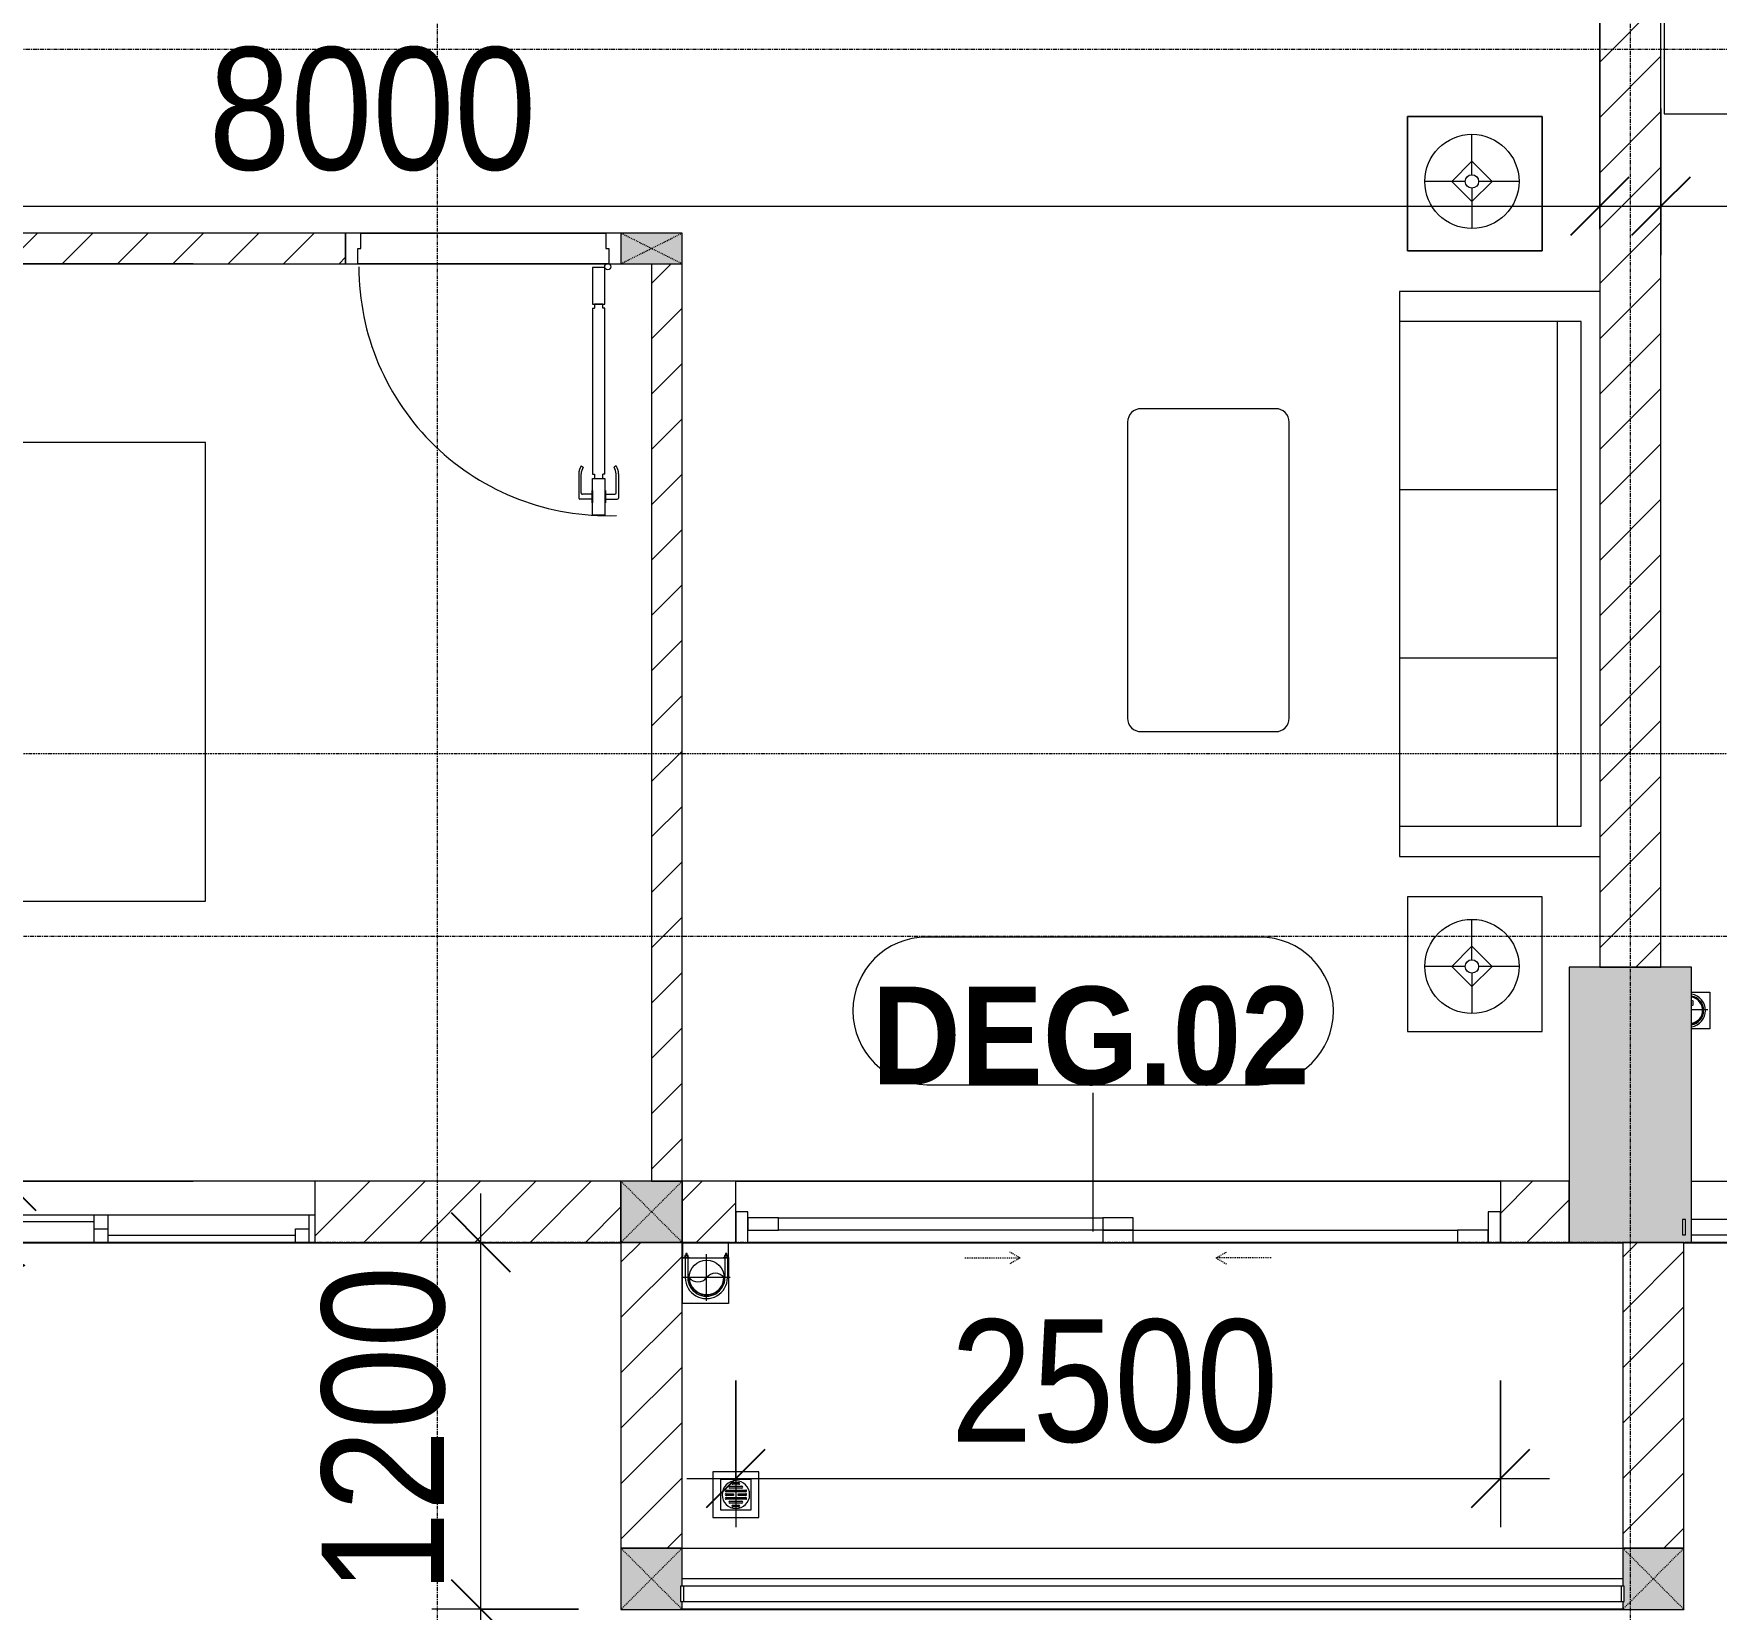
# Model space of a CAD drawing. Header units: millimetres. Extents: x 962 to 239635, y -15958 to 82755.
# Drawn here: x 109283 to 114784, y 23337 to 28489 of the extents above; entities that cross this region are included whole.
import ezdxf

# ---------------------------------------------------------------- set-up
doc = ezdxf.new("R2010")
doc.units = ezdxf.units.MM
for name, pattern in [('Dash', [6, 3, -3]), ('Dash Dot 3_16_', [7.9375, 4.7625, -1.5875, 0, -1.5875]), ('Grid Line', [22.225, 12.7, -3.175, 3.175, -3.175]), ('IMPORT-CENTER _2_', [40.64, 25.4, -5.08, 5.08, -5.08])]:
    doc.linetypes.add(name, pattern=pattern)
for name, color, linetype, lineweight in [('0-1', 7, 'Continuous', 5), ('A-ANNO-DIMS', 211, 'Continuous', 9), ('A-ANNO-DIMS-160', 211, 'Continuous', 9), ('A-DETL-GENF-1', 9, 'Continuous', 9), ('A-DOOR', 31, 'Continuous', 9), ('A-DOOR-1', 254, 'Continuous', 9), ('A-DOOR-2', 9, 'Continuous', 9), ('A-DOOR-FRAM', 31, 'Continuous', 9), ('A-DOOR-HDLN', 31, 'Dash', 9), ('A-DOOR-IDEN', 31, 'Continuous', 9), ('A-FLOR-1', 250, 'Continuous', 9), ('A-FLOR-2', 9, 'Continuous', 9), ('A-FLOR-HRAL', 11, 'Continuous', 9), ('A-FLOR-HRAL-1', 254, 'Continuous', 9), ('A-FLOR-HRAL-2', 9, 'Continuous', 9), ('A-GLAZ', 151, 'Continuous', 9), ('A-WALL', 113, 'Continuous', 9), ('A-WALL-1', 253, 'Continuous', 18), ('A-WALL-2', 9, 'Continuous', 9), ('A-WALL-3', 113, 'Continuous', 18), ('A-WALL-PATT-1', 10, 'Continuous', 9), ('A-WALL-PATT-2', 111, 'Continuous', 9), ('G-ANNO-SYMB-1', 111, 'Dash Dot 3_16_', 18), ('G-IMPT', 8, 'Continuous', 9), ('G-IMPT-1', 254, 'Continuous', 9), ('G-IMPT-2', 8, 'IMPORT-CENTER _2_', 9), ('I-FURN', 30, 'Continuous', 9), ('I-FURN-1', 254, 'Continuous', 9), ('M-EQPM', 50, 'Continuous', 9), ('S-COLS', 52, 'Continuous', 9), ('S-COLS-1', 52, 'Continuous', 5), ('S-COLS-2', 7, 'Continuous', 18), ('S-COLS-3', 254, 'Continuous', 9), ('S-COLS-4', 253, 'Continuous', 18), ('S-COLS-5', 52, 'Dash', 9), ('S-COLS-6', 52, 'Continuous', 18), ('S-COLS-HDLN', 52, 'Dash', 9), ('S-COLS-HDLN-1', 9, 'Dash', 9), ('S-GRID-1', 1, 'Grid Line', 9)]:
    doc.layers.add(name, color=color, linetype=linetype, lineweight=lineweight)
doc.styles.add('Arial_B_6', font='arialbd_0.ttf', dxfattribs={"width": 0.9, "height": 320})
doc.styles.add('UTM Avo', font='UTM Avo.ttf', dxfattribs={"width": 0.9, "height": 400})
doc.dimstyles.new('1_Dim_chi_tiet_2_5', dxfattribs={"dimscale": 304.8, "dimtxt": 399.720379, "dimasz": 0.629921, "dimexe": 0.524934, "dimexo": 0.0625, "dimgap": 0.052493, "dimtad": 1, "dimdec": 0, "dimrnd": 5, "dimzin": 0, "dimdsep": 46, "dimtxsty": 'UTM Avo', "dimblk1": 'OBLIQUE', "dimblk2": 'OBLIQUE', "dimsah": 1, "dimcen": 0.09, "dimdle": 0.524934, "dimazin": 0, "dimtfac": 1, "dimtdec": 4, "dimtix": 1, "dimtmove": 0, "dimatfit": 3, "dimfxl": 1.049869, "dimfxlon": 1, "dimtvp": 1, "dimtolj": 1, "dimtzin": 0, "dimarcsym": 2})
doc.dimstyles.new('1_Dim_chi_tiet_2_5_1', dxfattribs={"dimscale": 304.8, "dimtxt": 399.720379, "dimasz": 0.629921, "dimexe": 0.524934, "dimexo": 0.0625, "dimgap": 0.052493, "dimtad": 1, "dimdec": 0, "dimrnd": 5, "dimzin": 0, "dimdsep": 46, "dimtxsty": 'UTM Avo', "dimblk1": 'OBLIQUE', "dimblk2": 'OBLIQUE', "dimsah": 1, "dimcen": 0.09, "dimdle": 0.524934, "dimazin": 0, "dimtfac": 1, "dimtdec": 4, "dimtix": 1, "dimtmove": 0, "dimatfit": 3, "dimfxl": 1.049869, "dimfxlon": 1, "dimtvp": 1, "dimtolj": 1, "dimtzin": 0, "dimarcsym": 2})
pattern_1 = [(45, (0, 0), (-90.50967, 90.50967), [])]
pattern_2 = [(45, (61750.9, 0), (-90.50967, 90.50967), [])]

# ---------------------------------------------------------------- blocks, each defined once
blk = doc.blocks.new('NCV_TKTC_KET CAU_rvt-1-TKCS_MB TẦNG 2')
at = {"layer": 'S-COLS-1'}
h = blk.add_hatch(color=256, dxfattribs=at)
h.paths.add_polyline_path([(52932.6, 24536.9), (52952.6, 24536.9), (52952.6, 25436.9), (52552.6, 25436.9), (52552.6, 24536.9), (52922.6, 24536.9)])
h.paths.add_polyline_path([(52932.6, 24561.9), (52922.6, 24561.9), (52922.6, 24611.9), (52932.6, 24611.9)])
at = {"layer": 'A-FLOR-1'}
for p, q in [((45853.6, 24535.3), (49452.6, 24535.3)), ((49652.6, 24535.3), (52727.6, 24535.3)), ((52927.6, 24535.3), (54052.6, 24535.3)), ((49652.6, 23336.9), (52727.6, 23336.9))]:
    blk.add_line(p, q, dxfattribs=at)
at = {"layer": 'S-COLS-2'}
for p, q in [((52952.6, 25436.9), (52552.6, 25436.9)), ((52552.6, 25436.9), (52552.6, 24536.9)), ((52952.6, 24536.9), (52952.6, 25436.9)), ((52552.6, 24536.9), (52952.6, 24536.9))]:
    blk.add_line(p, q, dxfattribs=at)
blk = doc.blocks.new('MAY GIAT - MAY GIAT_dwg-348053-TKCS_MB TẦNG 2')
at = {"layer": 'G-IMPT-1', "flags": 128}
blk.add_lwpolyline([(5, 596.6), (5, 2.3), (605, 2.3), (605, 596.6)], close=True, dxfattribs=at)
blk = doc.blocks.new('MAY GIAT - MAY GIAT-348233-TKCS_MB TẦNG 2')
at = {"layer": 'I-FURN-1'}
for p, q in [((5, 596.6), (5, 2.3)), ((605, 596.6), (5, 596.6)), ((605, 2.3), (605, 596.6)), ((5, 2.3), (605, 2.3))]:
    blk.add_line(p, q, dxfattribs=at)
blk.add_blockref('MAY GIAT - MAY GIAT_dwg-348053-TKCS_MB TẦNG 2', (0, 0))
blk = doc.blocks.new('Railing - 50 x 10mm-901205-TKCS_MB TẦNG 2')
at = {"layer": 'A-FLOR-HRAL-2'}
for p, q in [((25, 5), (-25, 5)), ((-25, 5), (-25, -5)), ((25, -5), (25, 5)), ((-25, -5), (25, -5))]:
    blk.add_line(p, q, dxfattribs=at)
blk = doc.blocks.new('Railing - Railing-883263-TKCS_MB TẦNG 2')
at = {"layer": 'A-FLOR-HRAL-2'}
for p, q in [((31139.1, 15351.2), (30044.1, 15351.2)), ((30044.1, 15301.2), (31139.1, 15301.2))]:
    blk.add_line(p, q, dxfattribs=at)
at = {"rotation": 90.00000000000001}
for p in [(30019.1, 15326.2), (31144.1, 15326.2)]:
    blk.add_blockref('Railing - 50 x 10mm-901205-TKCS_MB TẦNG 2', p, dxfattribs=at)
blk = doc.blocks.new('DOOR_CW_01 CANH MO-PANEL KINH - DIW_01-900x2200-CỬA GỖ VÂN LAMINATE-V77-TKCS_MB TẦNG 2')
at = {"layer": 'A-DETL-GENF-1'}
for p, q in [((-399, 831.8), (-397, 831.8)), ((-399, 792.2), (-399, 831.8)), ((-397, 872), (-357, 872)), ((-397, 752), (-397, 872)), ((-397, 792.2), (-397, 831.8)), ((-357, 872), (-357, 752)), ((-357, 792.2), (-357, 831.8)), ((-355, 831.8), (-357, 831.8)), ((-355, 792.2), (-355, 831.8)), ((-442, 737), (-442, 816.5)), ((-399, 820.5), (-438, 820.5)), ((-434, 799.5), (-434, 737)), ((-399, 803.5), (-430, 803.5)), ((-397, 792.2), (-399, 792.2)), ((-357, 792.2), (-355, 792.2)), ((-355, 820.5), (-316, 820.5)), ((-355, 803.5), (-324, 803.5)), ((-320, 799.5), (-320, 737)), ((-312, 737), (-312, 816.5)), ((-433.9, 711.2), (-427.3, 715.8)), ((-357, 752), (-397, 752)), ((-397, 738), (-391, 738)), ((-397, 738), (-397, 196)), ((-363, 752), (-391, 752)), ((-391, 752), (-391, 738)), ((-363, 738), (-363, 752)), ((-357, 738), (-363, 738)), ((-357, 196), (-357, 738)), ((-320.1, 711.2), (-326.7, 715.8)), ((-397, 196), (-391, 196)), ((-357, 182), (-397, 182)), ((-397, 182), (-397, 62)), ((-391, 196), (-391, 182)), ((-391, 182), (-363, 182)), ((-357, 196), (-363, 196)), ((-363, 182), (-363, 196)), ((-357, 62), (-357, 182)), ((-397, 62), (-357, 62))]:
    blk.add_line(p, q, dxfattribs=at)
blk.add_circle((-407, 60), 10, dxfattribs=at)
for centre, radius, start, end in [((-407, 60), 814, 360, 92), ((-438, 816.5), 4, 90, 180), ((-430, 799.5), 4, 90, 180), ((-324, 799.5), 4, 360, 90), ((-316, 816.5), 4, 0, 90), ((-397, 737), 45, 180, 215), ((-397, 737), 37, 180, 215), ((-357, 737), 37, 325, 0), ((-357, 737), 45, 325, 0)]:
    blk.add_arc(centre, radius, start, end, dxfattribs=at)
at = {"layer": 'A-DOOR-2'}
for p, q in [((-410, 50), (-450, 50)), ((-410, 0), (-410, 50)), ((-400, 0), (-410, 0)), ((-407, 50), (-382, 50)), ((-400, -50), (-400, 0)), ((410, 0), (400, 0)), ((400, 0), (400, -50)), ((450, 50), (410, 50)), ((410, 50), (410, 0)), ((450, -50), (450, 50)), ((-450, -50), (-400, -50)), ((400, -50), (450, -50))]:
    blk.add_line(p, q, dxfattribs=at)
blk = doc.blocks.new('BAN LV A - BAN LV A_dwg_ban hoc2-348006-TKCS_MB TẦNG 2')
at = {"layer": 'I-FURN'}
for p, q in [((-194.4, 388.8), (-194.4, 113.4)), ((145.8, 437.4), (-145.8, 437.4)), ((194.4, 113.4), (194.4, 388.8)), ((-243, 354.4), (-243, 162)), ((194.4, 351.4), (194.4, 150.8)), ((243.7, 162), (243.7, 354.4)), ((-120.5, 64.8), (120.5, 64.8))]:
    blk.add_line(p, q, dxfattribs=at)
at = {"layer": 'I-FURN', "flags": 128}
blk.add_lwpolyline([(-737.8, 610.5), (-737.8, 1330.5), (-154.9, 1330.5), (762.2, 1330.5), (762.2, 610.5)], close=True, dxfattribs=at)
at = {"layer": 'I-FURN'}
for centre, radius, start, end in [((-145.8, 388.8), 48.6, 90, 180), ((145.8, 388.8), 48.6, 360, 90), ((-218.7, 347.3), 25.3, 343.7398, 163.7398), ((219.4, 347.3), 25.3, 16.2602, 170.7054), ((-218.7, 154.9), 25.3, 163.7398, 16.2602), ((-145.8, 113.4), 48.6, 180, 207.5844), ((145.8, 113.4), 48.6, 332.4156, 0), ((219.4, 154.9), 25.3, 189.2946, 16.2602), ((-180.2, 75.4), 17.8, 57.9726, 216.6901), ((0, 324), 324, 233.1301, 306.8699), ((0, 359.3), 318.2, 237.5758, 302.4242), ((180.2, 75.4), 17.8, 323.3099, 122.0274)]:
    blk.add_arc(centre, radius, start, end, dxfattribs=at)
blk = doc.blocks.new('BAN LV A - BAN LV A_dwg-348005-TKCS_MB TẦNG 2')
at = {"extrusion": (0, 0, -1), "zscale": -1, "rotation": 180}
blk.add_blockref('BAN LV A - BAN LV A_dwg_ban hoc2-348006-TKCS_MB TẦNG 2', (-729, 1383.7), dxfattribs=at)
blk = doc.blocks.new('BAN LV A - BAN LV A-348231-TKCS_MB TẦNG 2')
at = {"layer": 'I-FURN-1'}
for p, q in [((534.6, 1270.3), (534.6, 1235.9)), ((923.4, 1232.9), (923.4, 1270.3)), ((486, 1221.7), (486, 1029.3)), ((972.7, 1029.3), (972.7, 1221.7)), ((534.6, 1029.3), (534.6, 994.9)), ((923.4, 994.9), (923.4, 1032.3)), ((583.2, 946.3), (874.8, 946.3)), ((1491.2, 773.2), (-8.8, 773.2)), ((-8.8, 773.2), (-8.8, 53.2)), ((1491.2, 53.2), (1491.2, 773.2)), ((-8.8, 53.2), (1491.2, 53.2))]:
    blk.add_line(p, q, dxfattribs=at)
for centre, radius, start, end in [((729, 1059.7), 324, 53.1301, 126.8699), ((548.9, 1308.3), 17.8, 143.3099, 240.596), ((583.2, 1270.3), 48.6, 152.4156, 180), ((909.2, 1308.3), 17.8, 299.404, 36.6901), ((874.8, 1270.3), 48.6, 360, 27.5844), ((510.3, 1228.8), 25.3, 16.2602, 196.2602), ((948.4, 1228.8), 25.3, 343.7398, 170.7054), ((510.3, 1036.4), 25.3, 196.2602, 343.7398), ((583.2, 994.9), 48.6, 180, 270), ((874.8, 994.9), 48.6, 270, 360), ((948.4, 1036.4), 25.3, 189.2946, 343.7398)]:
    blk.add_arc(centre, radius, start, end, dxfattribs=at)
blk.add_blockref('BAN LV A - BAN LV A_dwg-348005-TKCS_MB TẦNG 2', (0, 0))
blk = doc.blocks.new('LOBBY_SOFA_1 - LOBBY_SOFA_1-V11-TKCS_MB TẦNG 2')
at = {"layer": 'I-FURN'}
for p, q in [((-2556, -4.9), (-2556, -660)), ((-708, -660), (-708, -4.9)), ((-2457, -66), (-2457, -660)), ((-807, -66), (-2457, -66)), ((-807, -660), (-807, -66)), ((-807, -143), (-2457, -143)), ((-1907, -143), (-1907, -660)), ((-1357, -143), (-1357, -660)), ((-3128.2, -193.5), (-2688.2, -193.5)), ((-3128.2, -633.5), (-3128.2, -193.5)), ((-2688.2, -193.5), (-2688.2, -633.5)), ((-575.9, -193.5), (-575.9, -633.5)), ((-135.9, -193.5), (-575.9, -193.5)), ((-135.9, -633.5), (-135.9, -193.5)), ((-2915.4, -269), (-2915.4, -401)), ((-348.6, -269), (-348.6, -401)), ((-2915.4, -357), (-2981.4, -423)), ((-2849.4, -423), (-2915.4, -357)), ((-414.6, -423), (-348.6, -357)), ((-348.6, -357), (-282.6, -423)), ((-2937.4, -423), (-3069.4, -423)), ((-2981.4, -423), (-2915.4, -489)), ((-2915.4, -489), (-2849.4, -423)), ((-2893.4, -423), (-2761.4, -423)), ((-370.6, -423), (-502.6, -423)), ((-348.6, -489), (-414.6, -423)), ((-282.6, -423), (-348.6, -489)), ((-326.6, -423), (-194.6, -423)), ((-2915.4, -445), (-2915.4, -577)), ((-348.6, -445), (-348.6, -577)), ((-2688.2, -633.5), (-3128.2, -633.5)), ((-2556, -660), (-708, -660)), ((-575.9, -633.5), (-135.9, -633.5)), ((-1160.3, -1020.5), (-2128.3, -1020.5)), ((-2172.3, -1064.5), (-2172.3, -1504.5)), ((-1116.3, -1504.5), (-1116.3, -1064.5)), ((-2128.3, -1548.5), (-1160.3, -1548.5))]:
    blk.add_line(p, q, dxfattribs=at)
for centre, radius in [((-2915.4, -423), 154), ((-348.6, -423), 154), ((-2915.4, -423), 22), ((-348.6, -423), 22)]:
    blk.add_circle(centre, radius, dxfattribs=at)
for centre, start, end in [((-2128.3, -1064.5), 90, 180), ((-1160.3, -1064.5), 0, 90), ((-2128.3, -1504.5), 180, 270), ((-1160.3, -1504.5), 270, 0)]:
    blk.add_arc(centre, 44, start, end, dxfattribs=at)
at = {"layer": 'I-FURN-1'}
for p, q in [((-2556, -4.9), (-2556, -660)), ((-708, -660), (-708, -4.9)), ((-2688.2, -193.5), (-3128.2, -193.5)), ((-3128.2, -193.5), (-3128.2, -633.5)), ((-2688.2, -633.5), (-2688.2, -193.5)), ((-135.9, -193.5), (-575.9, -193.5)), ((-575.9, -193.5), (-575.9, -633.5)), ((-135.9, -633.5), (-135.9, -193.5)), ((-3128.2, -633.5), (-2688.2, -633.5)), ((-2556, -660), (-708, -660)), ((-575.9, -633.5), (-135.9, -633.5)), ((-1160.3, -1020.5), (-2128.3, -1020.5)), ((-2172.3, -1064.5), (-2172.3, -1504.5)), ((-1116.3, -1504.5), (-1116.3, -1064.5)), ((-2128.3, -1548.5), (-1160.3, -1548.5))]:
    blk.add_line(p, q, dxfattribs=at)
for centre, start, end in [((-2128.3, -1064.5), 90, 180), ((-1160.3, -1064.5), 0, 90), ((-2128.3, -1504.5), 180, 270), ((-1160.3, -1504.5), 270, 0)]:
    blk.add_arc(centre, 44, start, end, dxfattribs=at)
blk = doc.blocks.new('G1_SOF - BO TRU - 100x200-745959-TKCS_MB TẦNG 2')
at = {"layer": 'S-COLS'}
blk.add_hatch(color=256, dxfattribs=at).paths.add_polyline_path([(-50, 100), (-50, -100), (50, -100), (50, 100)])
at = {"layer": 'S-COLS-4'}
for p, q in [((50, 100), (-50, 100)), ((-50, 100), (-50, -100)), ((50, -100), (50, 100)), ((-50, -100), (50, -100))]:
    blk.add_line(p, q, dxfattribs=at)
at = {"layer": 'S-COLS-HDLN-1'}
for p, q in [((50, 100), (-50, -100)), ((-50, 100), (50, -100))]:
    blk.add_line(p, q, dxfattribs=at)
blk = doc.blocks.new('NCV_TKTC_TANG 2_rvt-1-TKCS_MB TẦNG 2')
at = {"layer": 'A-WALL-PATT-1'}
h = blk.add_hatch(dxfattribs=at)
h.set_pattern_fill('FP_1', color=256, style=0, pattern_type=2)
h.set_pattern_definition(pattern_1)
h.paths.add_polyline_path([(48552.6, 27736.9), (48552.6, 27836.9), (46052.6, 27836.9), (46052.6, 27736.9), (48053.9, 27736.9)])
h = blk.add_hatch(dxfattribs=at)
h.set_pattern_fill('FP_1', color=256, style=0, pattern_type=2)
h.set_pattern_definition(pattern_1)
h.paths.add_polyline_path([(49552.6, 24736.9), (49652.6, 24736.9), (49652.6, 27736.9), (49552.6, 27736.9), (49552.6, 25733.6)])
at = {"layer": 'A-FLOR-2'}
for p, q in [((52652.6, 27850), (52652.6, 29036.9)), ((48602.6, 27836.9), (49402.6, 27836.9)), ((49402.6, 27836.9), (48602.6, 27836.9)), ((48053.9, 27736.9), (46552.6, 27736.9)), ((49412.6, 27736.9), (48592.6, 27736.9)), ((48592.6, 27736.9), (49412.6, 27736.9)), ((47052.6, 24736.9), (48053.9, 24736.9)), ((49827.6, 24736.9), (52327.6, 24736.9)), ((52327.6, 24736.9), (49827.6, 24736.9)), ((49867.6, 24536.9), (51027.6, 24536.9)), ((49652.6, 23536.9), (52727.6, 23536.9))]:
    blk.add_line(p, q, dxfattribs=at)
at = {"layer": 'A-WALL-1'}
for p, q in [((48552.6, 27836.9), (46352.6, 27836.9)), ((48552.6, 27736.9), (48552.6, 27836.9)), ((46052.6, 27736.9), (48552.6, 27736.9)), ((49552.6, 27736.9), (49552.6, 24736.9)), ((49652.6, 24736.9), (49652.6, 27736.9)), ((49552.6, 24736.9), (49652.6, 24736.9))]:
    blk.add_line(p, q, dxfattribs=at)
at = {"layer": 'A-WALL-2'}
for p, q in [((52952.6, 24736.9), (54052.5, 24736.9)), ((54052.5, 24536.9), (52952.6, 24536.9))]:
    blk.add_line(p, q, dxfattribs=at)
at = {"layer": 'A-DOOR-1', "rotation": 180}
blk.add_blockref('DOOR_CW_01 CANH MO-PANEL KINH - DIW_01-900x2200-CỬA GỖ VÂN LAMINATE-V77-TKCS_MB TẦNG 2', (49002.6, 27786.9), dxfattribs=at)
at = {"layer": 'A-FLOR-HRAL-1'}
blk.add_blockref('Railing - Railing-883263-TKCS_MB TẦNG 2', (22908.5, 9260.7), dxfattribs=at)
at = {"layer": 'I-FURN-1'}
for name, p, rotation in [('MAY GIAT - MAY GIAT-348233-TKCS_MB TẦNG 2', (53459.2, 28222), 90), ('LOBBY_SOFA_1 - LOBBY_SOFA_1-V11-TKCS_MB TẦNG 2', (52657.5, 25090.4), 269.9999999999999), ('BAN LV A - BAN LV A-348231-TKCS_MB TẦNG 2', (48147.4, 25661.2), 89.99999999999918)]:
    blk.add_blockref(name, p, dxfattribs=dict(at, rotation=rotation))
at = {"layer": 'S-COLS-3', "rotation": 89.99999999999889}
blk.add_blockref('G1_SOF - BO TRU - 100x200-745959-TKCS_MB TẦNG 2', (49552.6, 27786.9), dxfattribs=at)
blk = doc.blocks.new('1_FAMILY RVT - W01-WxH 1400x1400xmm-389822-TKCS_MB TẦNG 2')
at = {"layer": 'A-GLAZ'}
for p, q in [((248.4, 172.39), (299.2, 197.79)), ((248.4, 172.39), (299.2, 146.99)), ((248.4, 172.39), (451.6, 172.39)), ((-700, 96.19), (-700, -103.81)), ((700, 96.19), (-700, 96.19)), ((-700, 96.19), (-636.5, 96.19)), ((-680.95, 96.19), (-680.95, 7.29)), ((-636.5, 96.19), (-22.225, 96.19)), ((-636.5, 96.19), (-636.5, 51.74)), ((-636.5, 73.965), (-22.225, 73.965)), ((-22.225, 7.29), (-22.225, 96.19)), ((-22.225, 96.19), (22.225, 96.19)), ((22.225, 96.19), (680.95, 96.19)), ((22.225, 96.19), (22.225, 7.29)), ((680.95, 96.19), (700, 96.19)), ((680.95, 96.19), (680.95, 7.29)), ((700, -103.81), (700, 96.19)), ((-700, 7.29), (-680.95, 7.29)), ((-636.5, 51.74), (-680.95, 51.74)), ((-680.95, 7.29), (-22.225, 7.29)), ((22.225, 51.74), (-22.225, 51.74)), ((-22.225, 7.29), (22.225, 7.29)), ((22.225, 29.515), (636.5, 29.515)), ((22.225, 7.29), (636.5, 7.29)), ((636.5, 51.74), (636.5, 7.29)), ((680.95, 51.74), (636.5, 51.74)), ((636.5, 7.29), (700, 7.29)), ((-700, -103.81), (700, -103.81))]:
    blk.add_line(p, q, dxfattribs=at)
blk = doc.blocks.new('DEG_02-DEG_03 - DEG_02-2500x2400mm-CỬA ĐI 02 CÁNH TRƯỢT-625766-TKCS_MB TẦNG 2')
at = {"layer": 'A-DOOR'}
for p, q in [((-1110, 100), (-1210, 100)), ((-1210, 100), (-1210, 60)), ((-1210, 60), (-1110, 60)), ((-1110, 60), (-1110, 100)), ((-1110, 100), (-50, 100)), ((-50, 60), (-1110, 60)), ((50, 100), (-50, 100)), ((-50, 100), (-50, 60)), ((50, 60), (-50, 60)), ((-50, 60), (-50, 20)), ((-50, 60), (50, 60)), ((50, 60), (50, 100)), ((50, 20), (50, 60)), ((50, 60), (1110, 60)), ((1210, 60), (1110, 60)), ((1110, 60), (1110, 20)), ((1210, 20), (1210, 60)), ((-50, 20), (50, 20)), ((1110, 20), (50, 20)), ((1110, 20), (1210, 20))]:
    blk.add_line(p, q, dxfattribs=at)
at = {"layer": 'A-DOOR-FRAM'}
for p, q in [((-1210, 100), (-1250, 100)), ((-1250, 100), (-1250, 0)), ((-1210, 0), (-1210, 100)), ((1250, 100), (1210, 100)), ((1210, 100), (1210, 0)), ((1250, 0), (1250, 100)), ((-1250, 0), (-1210, 0)), ((1210, 0), (1250, 0))]:
    blk.add_line(p, q, dxfattribs=at)
at = {"layer": 'A-DOOR-HDLN'}
for p, q in [((-320.4, 151.1), (-355, 171.1)), ((320.4, 151.1), (355, 171.1)), ((-500.4, 151.1), (-320.4, 151.1)), ((-320.4, 151.1), (-355, 131.1)), ((320.4, 151.1), (355, 131.1)), ((500.4, 151.1), (320.4, 151.1))]:
    blk.add_line(p, q, dxfattribs=at)
blk = doc.blocks.new('Railing - 50 x 10mm-1251311-TKCS_MB TẦNG 2')
at = {"layer": 'A-FLOR-HRAL'}
for p, q in [((25, 5), (-25, 5)), ((-25, 5), (-25, -5)), ((25, -5), (25, 5)), ((-25, -5), (25, -5))]:
    blk.add_line(p, q, dxfattribs=at)
blk = doc.blocks.new('Railing - Railing-1246510-TKCS_MB TẦNG 2')
at = {"layer": 'A-FLOR-HRAL'}
for p, q in [((52722.6, 23412.4), (49657.6, 23412.4)), ((49657.6, 23362.4), (52722.6, 23362.4))]:
    blk.add_line(p, q, dxfattribs=at)
at = {"rotation": 90}
for p in [(49652.6, 23387.4), (52727.6, 23387.4)]:
    blk.add_blockref('Railing - 50 x 10mm-1251311-TKCS_MB TẦNG 2', p, dxfattribs=at)
blk = doc.blocks.new('TKTC_XREF_251221_MB TANG 2-7 - TKTC_XREF_260130_MB TANG 2-5_dwg_$cc-V171-TKCS_MB TẦNG 2')
at = {"layer": 'G-IMPT-2'}
blk.add_line((-0.673, 0), (-0.08, 0), dxfattribs=at)
at = {"layer": 'M-EQPM'}
for centre, radius, start, end in [((0, 0), 0.5, 100.78258, 258.54876), ((0, 0), 0.5, 101.96065, 257.49238), ((0.188, 0.25), 0.313, 160.19805, 199.38513)]:
    blk.add_arc(centre, radius, start, end, dxfattribs=at)
blk = doc.blocks.new('TKTC_XREF_251221_MB TANG 2-7 - TKTC_XREF_260130_MB TANG 2-5_dwg_CUM U_DN100-V172-TKCS_MB TẦNG 2')
at = {"layer": 'G-IMPT'}
blk.add_hatch(color=256, dxfattribs=at).paths.add_polyline_path([(11, -59.5), (15.8, -58.9), (30.5, -52.8), (43.1, -43.1), (52.8, -30.5), (58.9, -15.8), (61, 0), (58.9, 15.8), (52.8, 30.5), (43.1, 43.1), (30.5, 52.8), (11.2, 58.4), (11.2, 55.5), (14.8, 55.1), (28.5, 49.4), (40.3, 40.3), (49.4, 28.5), (55.1, 14.8), (57, 0), (55.1, -14.8), (49.4, -28.5), (40.3, -40.3), (28.5, -49.4), (11, -58.3)])
for radius, start, end in [(69, 279.77479, 80.08478), (61, 281.50002, 78.35761), (57, 282.31245, 77.54599)]:
    blk.add_arc((0, 0), radius, start, end, dxfattribs=at)
blk = doc.blocks.new('TKTC_XREF_251221_MB TANG 2-7 - TKTC_XREF_260130_MB TANG 2-5_dwg_$cc-4746808-TKCS_MB TẦNG 2')
at = {"layer": 'G-IMPT-2'}
for p, q in [((0, -0.673), (0, 0.673)), ((-0.673, 0), (0.673, 0))]:
    blk.add_line(p, q, dxfattribs=at)
at = {"layer": 'M-EQPM'}
blk.add_circle((0, 0), 0.5, dxfattribs=at)
for centre, radius, start, end in [((0, 0), 0.5, 90, 270), ((0.188, 0.25), 0.313, 126.8699, 233.1301), ((-0.188, -0.25), 0.313, 306.8699, 53.1301)]:
    blk.add_arc(centre, radius, start, end, dxfattribs=at)
blk = doc.blocks.new('TKTC_XREF_251221_MB TANG 2-7 - TKTC_XREF_260130_MB TANG 2-5_dwg_CUM U_DN100-4746796-TKCS_MB TẦNG 2')
at = {"layer": 'G-IMPT'}
blk.add_hatch(color=256, dxfattribs=at).paths.add_polyline_path([(0, 61), (0, 57), (14.8, 55.1), (28.5, 49.4), (40.3, 40.3), (49.4, 28.5), (55.1, 14.8), (57, 0), (55.1, -14.8), (49.4, -28.5), (40.3, -40.3), (28.5, -49.4), (14.8, -55.1), (0, -57), (0, -61), (15.8, -58.9), (30.5, -52.8), (43.1, -43.1), (52.8, -30.5), (58.9, -15.8), (61, 0), (58.9, 15.8), (52.8, 30.5), (43.1, 43.1), (30.5, 52.8), (15.8, 58.9)])
for p, q in [((-79.1, 66.6), (-79.1, 63.4)), ((-76.6, 66.6), (-76.6, 63.4)), ((-74.6, 66.6), (-74.6, 63.4)), ((-72.7, 69.3), (-72.7, 60.7)), ((-66.9, 67.9), (-71.7, 67.9)), ((-66.9, 62.1), (-71.7, 62.1)), ((-65, 69), (0, 69)), ((-79.1, -63.4), (-79.1, -66.6)), ((-76.6, -63.4), (-76.6, -66.6)), ((-74.6, -63.4), (-74.6, -66.6)), ((-72.7, -60.7), (-72.7, -69.3)), ((-66.9, -62.1), (-71.7, -62.1)), ((-66.9, -67.9), (-71.7, -67.9)), ((-65, -69), (0, -69))]:
    blk.add_line(p, q, dxfattribs=at)
at = {"layer": 'G-IMPT', "flags": 128}
for points in [[(-72.7, 67.6), (-78.1, 67.6), (-78.1, 62.4), (-72.7, 62.4)], [(-71.7, 59.2), (-66.9, 59.2), (-66.9, 70.8), (-71.7, 70.8)], [(-66.9, 70.8), (-66.9, 72.7), (-65, 72.7), (-65, 57.3), (-66.9, 57.3), (-66.9, 59.2)], [(-65, 61), (0, 61), (0, 57)], [(-72.7, -62.4), (-78.1, -62.4), (-78.1, -67.6), (-72.7, -67.6)], [(-71.7, -70.8), (-66.9, -70.8), (-66.9, -59.2), (-71.7, -59.2)], [(-66.9, -59.2), (-66.9, -57.3), (-65, -57.3), (-65, -72.7), (-66.9, -72.7), (-66.9, -70.8)], [(-65, -61), (0, -61), (0, -57)]]:
    blk.add_lwpolyline(points, dxfattribs=at)
at = {"layer": 'G-IMPT'}
for centre, radius, start, end in [((-78.1, 66.6), 0.96, 90, 180), ((-78.1, 63.4), 0.96, 180, 270), ((-71.1, 69.3), 1.56, 112.6199, 247.3801), ((-67.9, 65), 4.8, 143.1301, 216.8699), ((-71.1, 60.7), 1.56, 112.6199, 247.3801), ((0, 0), 69, 270, 90), ((0, 0), 61, 270, 90), ((0, 0), 57, 270, 90), ((-78.1, -63.4), 0.96, 90, 180), ((-78.1, -66.6), 0.96, 180, 270), ((-71.1, -60.7), 1.56, 112.6199, 247.3801), ((-67.9, -65), 4.8, 143.1301, 216.8699), ((-71.1, -69.3), 1.56, 112.6199, 247.3801)]:
    blk.add_arc(centre, radius, start, end, dxfattribs=at)
blk = doc.blocks.new('TKTC_XREF_251221_MB TANG 2-7 - TKTC_XREF_260130_MB TANG 2-5_dwg_THU NUOC - THU NUOC-444531-TKCS_MB TẦNG 1-4746804-TKCS_MB TẦNG 2')
at = {"layer": 'G-IMPT'}
for p, q in [((-23.3, 10.8), (40.9, 10.8)), ((40.9, 4.8), (-23.3, 4.8)), ((-11, 23.3), (28.5, 23.3)), ((28.5, 17.3), (-11, 17.3)), ((-1.1, 35.6), (18.5, 35.6)), ((18.5, 29.6), (-1.1, 29.6)), ((-23.3, -13.6), (40.9, -13.6)), ((40.9, -19.6), (-23.3, -19.6)), ((-11, -26.1), (28.5, -26.1)), ((28.5, -32.1), (-11, -32.1)), ((-1.1, -38.5), (18.5, -38.5)), ((18.5, -44.5), (-1.1, -44.5))]:
    blk.add_line(p, q, dxfattribs=at)
at = {"layer": 'G-IMPT', "flags": 128}
for points in [[(83.7, -79.4), (83.7, 70.6), (-66.3, 70.6), (-66.3, -79.4)], [(58.7, -54.4), (58.7, 45.6), (-41.3, 45.6), (-41.3, -54.4)]]:
    blk.add_lwpolyline(points, close=True, dxfattribs=at)
for points in [[(-23.3, -1.2), (0.7, -1.2), (0.7, -7.2), (-23.3, -7.2)], [(40.9, -7.2), (16.7, -7.2), (16.7, -1.2), (40.9, -1.2)]]:
    blk.add_lwpolyline(points, dxfattribs=at)
at = {"layer": 'G-IMPT'}
for centre, radius, start, end in [((8.7, -4.4), 45, 360, 180), ((8.7, -4.4), 45, 360, 180), ((-23.3, 7.8), 3, 90, 270), ((-11, 20.3), 3, 90, 270), ((-1.1, 32.6), 3, 90, 270), ((18.5, 32.6), 3, 270, 90), ((28.5, 20.3), 3, 270, 90), ((40.9, 7.8), 3, 270, 90), ((8.7, -4.4), 45, 180, 360), ((8.7, -4.4), 45, 180, 360), ((-23.3, -4.2), 3, 90, 270), ((-23.3, -16.6), 3, 90, 270), ((-11, -29.1), 3, 90, 270), ((-1.1, -41.5), 3, 90, 270), ((18.5, -41.5), 3, 270, 90), ((28.5, -29.1), 3, 270, 90), ((40.9, -4.2), 3, 270, 90), ((40.9, -16.6), 3, 270, 90)]:
    blk.add_arc(centre, radius, start, end, dxfattribs=at)
blk = doc.blocks.new('TKTC_XREF_251221_MB TANG 2-7 - TKTC_XREF_251221_MB TANG 2-7-2039446-TKCS_MB TẦNG 2')
at = {"layer": 'M-EQPM'}
for p, q in [((19300, 8117.6), (19359.9, 8117.6)), ((19359.9, 8117.6), (19359.9, 7998.2)), ((19359.9, 7998.2), (19300, 7998.2)), ((16151.5, 7299.7), (16001.1, 7299.7)), ((16001.1, 7299.7), (16001.4, 7249.9)), ((16151.9, 7249.9), (16151.5, 7299.7)), ((16001.3, 7249.8), (16151.6, 7249.8)), ((16001.3, 7100.1), (16001.3, 7249.8)), ((16001.4, 7249.9), (16151.9, 7249.9)), ((16151.6, 7249.8), (16151.6, 7100.1)), ((16151.6, 7100.1), (16001.3, 7100.1))]:
    blk.add_line(p, q, dxfattribs=at)
at = {"extrusion": (0, 0, -1), "xscale": 90.00000000005114, "yscale": 90.00000000005114, "zscale": -90.00000000005114, "rotation": 0.3047175217251739}
blk.add_blockref('TKTC_XREF_251221_MB TANG 2-7 - TKTC_XREF_260130_MB TANG 2-5_dwg_$cc-V171-TKCS_MB TẦNG 2', (-19292.8, 8060.1), dxfattribs=at)
for name, p, xscale, yscale, zscale, rotation in [('TKTC_XREF_251221_MB TANG 2-7 - TKTC_XREF_260130_MB TANG 2-5_dwg_CUM U_DN100-V172-TKCS_MB TẦNG 2', (19291.2, 8058.3), 0.789473684210524, 0.789473684210524, 0.789473684210524, 0.06930925665188988), ('TKTC_XREF_251221_MB TANG 2-7 - TKTC_XREF_260130_MB TANG 2-5_dwg_$cc-4746808-TKCS_MB TẦNG 2', (16080.1, 7184.9), 113.7150000000073, 113.7150000000073, 113.7150000000073, 89.99900866374671), ('TKTC_XREF_251221_MB TANG 2-7 - TKTC_XREF_260130_MB TANG 2-5_dwg_CUM U_DN100-4746796-TKCS_MB TẦNG 2', (16079.2, 7184.9), 0.9975000000000007, 0.9975000000000007, 0.9975000000000007, 270.0009913382947)]:
    blk.add_blockref(name, p, dxfattribs=dict(xscale=xscale, yscale=yscale, zscale=zscale, rotation=rotation))
blk.add_blockref('TKTC_XREF_251221_MB TANG 2-7 - TKTC_XREF_260130_MB TANG 2-5_dwg_THU NUOC - THU NUOC-444531-TKCS_MB TẦNG 1-4746804-TKCS_MB TẦNG 2', (16166.9, 6479.4))
blk = doc.blocks.new('G1_SOF - BO TRU - 200x200-3052400-TKCS_MB TẦNG 2')
at = {"layer": 'S-COLS-HDLN'}
for p, q in [((-100, 100), (100, -100)), ((100, 100), (-100, -100))]:
    blk.add_line(p, q, dxfattribs=at)
blk = doc.blocks.new('DIMBLOCK40-TKCS_MB TẦNG 2')
at = {"layer": 'A-ANNO-DIMS-160'}
for p, q in [((110745.1, 23177.4), (110745.1, 24696.9)), ((110425.1, 24536.9), (110905.1, 24536.9)), ((110745.1, 24536.9), (110425.1, 24536.9)), ((111065.1, 23337.4), (110585.1, 23337.4)), ((110745.1, 23337.4), (111065.1, 23337.4))]:
    blk.add_line(p, q, dxfattribs=at)
at = {"layer": 'A-ANNO-DIMS-160', "lineweight": 25}
for p, q in [((110745.1, 24536.9), (110649.1, 24632.9)), ((110745.1, 24536.9), (110841.1, 24440.9)), ((110745.1, 23337.4), (110649.1, 23433.4)), ((110745.1, 23337.4), (110841.1, 23241.4))]:
    blk.add_line(p, q, dxfattribs=at)
at = {"layer": 'A-ANNO-DIMS-160', "color": 0, "insert": (110225.4, 23389.4), "char_height": 400, "width": 1314.636, "attachment_point": 1, "rotation": 90, "line_spacing_factor": 1.110334, "style": 'UTM Avo'}
blk.add_mtext('1200', dxfattribs=at)
blk = doc.blocks.new('_Oblique')
at = {"color": 0, "linetype": 'ByBlock', "lineweight": -2}
blk.add_line((-0.5, -0.5), (0.5, 0.5), dxfattribs=at)
blk = doc.blocks.new('DIMBLOCK123-TKCS_MB TẦNG 2')
at = {"layer": 'A-ANNO-DIMS-160'}
for p, q in [((111578.5, 24085.2), (111578.5, 23605.2)), ((111578.5, 23765.2), (111578.5, 24085.2)), ((114078.5, 24085.2), (114078.5, 23605.2)), ((114078.5, 23765.2), (114078.5, 24085.2)), ((111418.5, 23765.2), (114238.5, 23765.2))]:
    blk.add_line(p, q, dxfattribs=at)
at = {"layer": 'A-ANNO-DIMS-160', "lineweight": 25}
for p, q in [((111578.5, 23765.2), (111674.5, 23861.2)), ((114078.5, 23765.2), (114174.5, 23861.2)), ((111578.5, 23765.2), (111482.5, 23669.2)), ((114078.5, 23765.2), (113982.5, 23669.2))]:
    blk.add_line(p, q, dxfattribs=at)
at = {"layer": 'A-ANNO-DIMS-160', "color": 0, "insert": (112280.7, 24284.8), "char_height": 400, "width": 1314.636, "attachment_point": 1, "line_spacing_factor": 1.110334, "style": 'UTM Avo'}
blk.add_mtext('2500', dxfattribs=at)
blk = doc.blocks.new('STN_Door Tag - STN_Door Tag-1788670-TKCS_MB TẦNG 2')
at = {"layer": 'A-DOOR-IDEN'}
for p, q in [((-3.37, 1.495), (3.431, 1.495)), ((-3.37, -1.524), (3.431, -1.524))]:
    blk.add_line(p, q, dxfattribs=at)
for centre, start, end in [((-3.37, -0.015), 90, 270), ((3.431, -0.015), 270, 90)]:
    blk.add_arc(centre, 1.509, start, end, dxfattribs=at)
blk = doc.blocks.new('DIMBLOCK277-TKCS_MB TẦNG 2')
at = {"layer": 'A-ANNO-DIMS-160'}
for p, q in [((106403.5, 28244.6), (106403.5, 27764.6)), ((106403.5, 27924.6), (106403.5, 28244.6)), ((114403.5, 28244.6), (114403.5, 27764.6)), ((114403.5, 27924.6), (114403.5, 28244.6)), ((106243.5, 27924.6), (114563.5, 27924.6))]:
    blk.add_line(p, q, dxfattribs=at)
at = {"layer": 'A-ANNO-DIMS-160', "lineweight": 25}
for p, q in [((106403.5, 27924.6), (106499.5, 28020.6)), ((114403.5, 27924.6), (114499.5, 28020.6)), ((106403.5, 27924.6), (106307.5, 27828.6)), ((114403.5, 27924.6), (114307.5, 27828.6))]:
    blk.add_line(p, q, dxfattribs=at)
at = {"layer": 'A-ANNO-DIMS-160', "color": 0, "insert": (109855.7, 28444.2), "char_height": 400, "width": 1314.636, "attachment_point": 1, "line_spacing_factor": 1.110334, "style": 'UTM Avo'}
blk.add_mtext('8000', dxfattribs=at)
blk = doc.blocks.new('DIMBLOCK278-TKCS_MB TẦNG 2')
at = {"layer": 'A-ANNO-DIMS-160'}
for p, q in [((114603.5, 28244.6), (114603.5, 27764.6)), ((114603.5, 27924.6), (114603.5, 28244.6)), ((122603.5, 28244.6), (122603.5, 27764.6)), ((122603.5, 27924.6), (122603.5, 28244.6)), ((114443.5, 27924.6), (122763.5, 27924.6))]:
    blk.add_line(p, q, dxfattribs=at)
at = {"layer": 'A-ANNO-DIMS-160', "lineweight": 25}
for p, q in [((114603.5, 27924.6), (114699.5, 28020.6)), ((122603.5, 27924.6), (122699.5, 28020.6)), ((114603.5, 27924.6), (114507.5, 27828.6)), ((122603.5, 27924.6), (122507.5, 27828.6))]:
    blk.add_line(p, q, dxfattribs=at)
at = {"layer": 'A-ANNO-DIMS-160', "color": 0, "insert": (118055.7, 28444.2), "char_height": 400, "width": 1314.636, "attachment_point": 1, "line_spacing_factor": 1.110334, "style": 'UTM Avo'}
blk.add_mtext('8000', dxfattribs=at)
blk = doc.blocks.new('DIMBLOCK285-TKCS_MB TẦNG 2')
at = {"layer": 'A-ANNO-DIMS-160'}
for p, q in [((109194.6, 33496.9), (109194.6, 24576.9)), ((109514.6, 33336.9), (109034.6, 33336.9)), ((109194.6, 33336.9), (109514.6, 33336.9)), ((109514.6, 24736.9), (109034.6, 24736.9)), ((109194.6, 24736.9), (109514.6, 24736.9))]:
    blk.add_line(p, q, dxfattribs=at)
at = {"layer": 'A-ANNO-DIMS-160', "lineweight": 25}
for p, q in [((109194.6, 33336.9), (109098.6, 33432.9)), ((109194.6, 33336.9), (109290.6, 33240.9)), ((109194.6, 24736.9), (109098.6, 24832.9)), ((109194.6, 24736.9), (109290.6, 24640.9))]:
    blk.add_line(p, q, dxfattribs=at)
at = {"layer": 'A-ANNO-DIMS-160', "color": 0, "insert": (108675, 28489.2), "char_height": 400, "width": 1314.636, "attachment_point": 1, "rotation": 90, "line_spacing_factor": 1.110334, "style": 'UTM Avo'}
blk.add_mtext('8600', dxfattribs=at)

msp = doc.modelspace()

# ---------------------------------------------------------------- hatches: boundary and pattern name
at = {"layer": 'A-WALL-PATT-2'}
h = msp.add_hatch(dxfattribs=at)
h.set_pattern_fill('FP_1', color=256, style=0, pattern_type=2)
h.set_pattern_definition(pattern_2)
h.paths.add_polyline_path([(114603.5, 25436.9), (114603.5, 28836.9), (114403.5, 28836.9), (114403.5, 25436.9)])
h.paths.add_polyline_path([(114603.5, 29036.9), (114603.5, 32236.9), (114403.5, 32236.9), (114403.5, 29036.9)])
h = msp.add_hatch(dxfattribs=at)
h.set_pattern_fill('FP_1', color=256, style=0, pattern_type=2)
h.set_pattern_definition(pattern_2)
h.paths.add_polyline_path([(107803.5, 24536.9), (108803.5, 24536.9), (108803.5, 24736.9), (107803.5, 24736.9)])
h.paths.add_polyline_path([(111203.5, 24536.9), (111203.5, 24736.9), (110203.5, 24736.9), (110203.5, 24536.9)])
h = msp.add_hatch(dxfattribs=at)
h.set_pattern_fill('FP_1', color=256, style=0, pattern_type=2)
h.set_pattern_definition(pattern_2)
h.paths.add_polyline_path([(114303.5, 24536.9), (114303.5, 24736.9), (114078.5, 24736.9), (114078.5, 24536.9)])
h.paths.add_polyline_path([(111403.5, 24536.9), (111578.5, 24536.9), (111578.5, 24736.9), (111403.5, 24736.9)])
h = msp.add_hatch(dxfattribs=at)
h.set_pattern_fill('FP_1', color=256, style=0, pattern_type=2)
h.set_pattern_definition(pattern_2)
h.paths.add_polyline_path([(111403.5, 23536.9), (111403.5, 24536.9), (111203.5, 24536.9), (111203.5, 23536.9)])
h = msp.add_hatch(dxfattribs=at)
h.set_pattern_fill('FP_1', color=256, style=0, pattern_type=2)
h.set_pattern_definition(pattern_2)
h.paths.add_polyline_path([(114678.5, 23536.9), (114678.5, 24536.9), (114478.5, 24536.9), (114478.5, 23536.9)])
at = {"layer": 'S-COLS-1'}
for points in [[(111403.5, 24536.9), (111403.5, 24736.9), (111203.5, 24736.9), (111203.5, 24536.9)], [(111203.5, 23336.9), (111403.5, 23336.9), (111403.5, 23362.4), (111398.5, 23362.4), (111398.5, 23412.4), (111403.5, 23412.4), (111403.5, 23536.9), (111203.5, 23536.9)], [(114678.5, 23336.9), (114678.5, 23536.9), (114478.5, 23536.9), (114478.5, 23412.4), (114483.5, 23412.4), (114483.5, 23362.4), (114478.5, 23362.4), (114478.5, 23336.9), (114483.5, 23336.9)]]:
    msp.add_hatch(color=256, dxfattribs=at).paths.add_polyline_path(points)

# ---------------------------------------------------------------- linework, layer by layer
at = {"layer": 'A-DOOR-IDEN'}
msp.add_line((112746.9, 24572.9), (112747.2, 25025.9), dxfattribs=at)
at = {"layer": 'A-WALL'}
for p, q in [((111203.5, 24536.9), (111203.5, 24736.9)), ((111403.5, 24736.9), (111403.5, 24536.9)), ((111578.5, 24736.9), (114078.5, 24736.9)), ((111403.5, 24536.9), (111203.5, 24536.9)), ((112778.5, 24536.9), (111618.5, 24536.9)), ((111203.5, 23536.9), (111403.5, 23536.9)), ((114478.5, 23536.9), (114678.5, 23536.9)), ((111403.5, 23437.4), (114478.5, 23437.4)), ((114478.5, 23337.4), (111403.5, 23337.4))]:
    msp.add_line(p, q, dxfattribs=at)
at = {"layer": 'A-WALL-3'}
for p, q in [((114403.5, 28836.9), (114403.5, 25436.9)), ((114603.5, 25436.9), (114603.5, 28836.9)), ((114403.5, 25436.9), (114603.5, 25436.9)), ((111203.5, 24736.9), (110203.5, 24736.9)), ((111578.5, 24736.9), (111403.5, 24736.9)), ((111578.5, 24536.9), (111578.5, 24736.9)), ((114303.5, 24736.9), (114078.5, 24736.9)), ((114078.5, 24736.9), (114078.5, 24536.9)), ((114303.5, 24536.9), (114303.5, 24736.9)), ((110203.5, 24536.9), (111203.5, 24536.9)), ((111203.5, 24536.9), (111203.5, 23536.9)), ((111403.5, 23536.9), (111403.5, 24536.9)), ((111403.5, 24536.9), (111578.5, 24536.9)), ((114078.5, 24536.9), (114303.5, 24536.9)), ((114478.5, 24536.9), (114478.5, 23536.9)), ((114678.5, 24536.9), (114478.5, 24536.9)), ((114678.5, 23536.9), (114678.5, 24536.9))]:
    msp.add_line(p, q, dxfattribs=at)
at = {"layer": 'G-ANNO-SYMB-1'}
msp.add_line((90498.7, 26135.3), (196677.7, 26135.3), dxfattribs=at)
at = {"layer": 'S-COLS'}
for p, q in [((111203.5, 24736.9), (111203.5, 24536.9)), ((111403.5, 24536.9), (111403.5, 24736.9)), ((111203.5, 24536.9), (111403.5, 24536.9)), ((111403.5, 23536.9), (111203.5, 23536.9)), ((114678.5, 23536.9), (114478.5, 23536.9))]:
    msp.add_line(p, q, dxfattribs=at)
at = {"layer": 'S-COLS-6'}
for p, q in [((111403.5, 24736.9), (111203.5, 24736.9)), ((111203.5, 23536.9), (111203.5, 23336.9)), ((111403.5, 23412.4), (111403.5, 23536.9)), ((114478.5, 23536.9), (114478.5, 23412.4)), ((114678.5, 23336.9), (114678.5, 23536.9)), ((111203.5, 23336.9), (111403.5, 23336.9)), ((111403.5, 23336.9), (111403.5, 23362.4)), ((114478.5, 23362.4), (114478.5, 23336.9)), ((114478.5, 23336.9), (114678.5, 23336.9))]:
    msp.add_line(p, q, dxfattribs=at)
at = {"layer": 'S-GRID-1'}
for p, q in [((110603.5, 19351.6), (110603.5, 76542.3)), ((114503.5, 19351.6), (114503.5, 76542.3)), ((189415.6, 28436.9), (96253.4, 28436.9)), ((187383.6, 25536.9), (98285.4, 25536.9)), ((189415.6, 24536.9), (96253.4, 24536.9))]:
    msp.add_line(p, q, dxfattribs=at)

# ---------------------------------------------------------------- block references
at = {"layer": '0-1'}
for name in ['NCV_TKTC_KET CAU_rvt-1-TKCS_MB TẦNG 2', 'NCV_TKTC_TANG 2_rvt-1-TKCS_MB TẦNG 2']:
    msp.add_blockref(name, (61750.9, 0), dxfattribs=at)
at = {"layer": 'A-DOOR', "rotation": 180}
msp.add_blockref('DEG_02-DEG_03 - DEG_02-2500x2400mm-CỬA ĐI 02 CÁNH TRƯỢT-625766-TKCS_MB TẦNG 2', (112828.5, 24636.9), dxfattribs=at)
at = {"layer": 'A-DOOR-IDEN', "xscale": 159.9999999999999, "yscale": 159.9999999999999, "zscale": 159.9999999999999}
msp.add_blockref('STN_Door Tag - STN_Door Tag-1788670-TKCS_MB TẦNG 2', (112742.4, 25296.2), dxfattribs=at)
at = {"layer": 'A-FLOR-HRAL'}
msp.add_blockref('Railing - Railing-1246510-TKCS_MB TẦNG 2', (61750.9, 0), dxfattribs=at)
at = {"layer": 'A-GLAZ', "rotation": 180}
msp.add_blockref('1_FAMILY RVT - W01-WxH 1400x1400xmm-389822-TKCS_MB TẦNG 2', (109503.5, 24633.1), dxfattribs=at)
at = {"layer": 'M-EQPM'}
msp.add_blockref('TKTC_XREF_251221_MB TANG 2-7 - TKTC_XREF_251221_MB TANG 2-7-2039446-TKCS_MB TẦNG 2', (95403.5, 17236.9), dxfattribs=at)
at = {"layer": 'S-COLS-5'}
for p in [(111303.5, 24636.9), (111303.5, 23436.9), (114578.5, 23436.9)]:
    msp.add_blockref('G1_SOF - BO TRU - 200x200-3052400-TKCS_MB TẦNG 2', p, dxfattribs=at)

# ---------------------------------------------------------------- texts
at = {"layer": 'A-DOOR-IDEN', "insert": (112739.1, 25210.8), "char_height": 320, "width": 1467.36, "attachment_point": 5, "line_spacing_factor": 0.936439, "style": 'Arial_B_6'}
msp.add_mtext('\\pt7.2,14.4,21.6,28.8,36,43.2,50.4,57.6,64.8,72,79.2,86.4,93.6,100.8,108,115.2,122.4,129.6,136.8,144,151.2,158.4,165.6,172.8,180,187.2,194.4,201.6,208.8,216,223.2,230.4;DEG.02', dxfattribs=at)

# ---------------------------------------------------------------- dimensions: what is measured, and where the dimension line sits
at = {"layer": 'A-ANNO-DIMS'}
for base, p1, p2, dimstyle, override, picture, middle in [((109194.6, 24736.9), (109514.6, 33336.9), (109514.6, 24736.9), '1_Dim_chi_tiet_2_5_1', {"dimpost": '<>', "dimfxl": 8600}, 'DIMBLOCK285-TKCS_MB TẦNG 2', (108971.6, 29036.9)), ((110745.0614, 24536.936), (111065.0614, 23337.3629), (110425.0614, 24536.936), '1_Dim_chi_tiet_2_5', {"dimpost": '<>', "dimfxl": 1359.623407}, 'DIMBLOCK40-TKCS_MB TẦNG 2', (110522.0693, 23937.1494))]:
    dim = msp.add_linear_dim(base=base, p1=p1, p2=p2, angle=90, dimstyle=dimstyle, override=override, dxfattribs=at)
    dim.commit()
    dim.dimension.update_dxf_attribs({"geometry": picture, "text_midpoint": middle})
for base, p1, p2, dimstyle, override, picture, middle in [((114403.5, 27924.6), (106403.5, 28244.6), (114403.5, 28244.6), '1_Dim_chi_tiet_2_5_1', {"dimpost": '<>', "dimfxl": 8000}, 'DIMBLOCK277-TKCS_MB TẦNG 2', (110403.5, 28147.6)), ((122603.5, 27924.6), (114603.5, 28244.6), (122603.5, 28244.6), '1_Dim_chi_tiet_2_5_1', {"dimpost": '<>', "dimfxl": 8000}, 'DIMBLOCK278-TKCS_MB TẦNG 2', (118603.5, 28147.6)), ((114078.5, 23765.2), (111578.5, 24085.2), (114078.5, 24085.2), '1_Dim_chi_tiet_2_5', {"dimpost": '<>', "dimfxl": 2500}, 'DIMBLOCK123-TKCS_MB TẦNG 2', (112828.5, 23988.2))]:
    dim = msp.add_linear_dim(base=base, p1=p1, p2=p2, dimstyle=dimstyle, override=override, dxfattribs=at)
    dim.commit()
    dim.dimension.update_dxf_attribs({"geometry": picture, "text_midpoint": middle})

doc.saveas('drawing.dxf')
